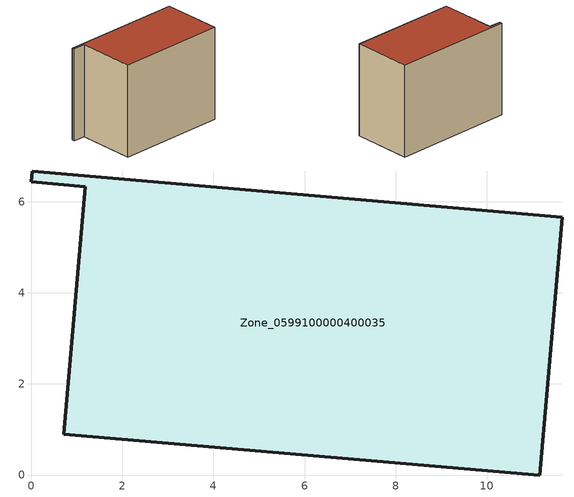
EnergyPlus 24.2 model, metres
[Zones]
Zone_0599100000400035
 floor ground (C_G): 0.02,6.68 11.66,5.66 11.17,0 0.71,0.9 1.19,6.33 0,6.44 z0
 wall outside (C_F): 11.66,5.66 0.02,6.68 0,6.44 1.19,6.33 0.71,0.9 11.17,0 11.66,5.66 z0:8.95
 roof outside (C_R): 11.17,0 11.66,5.66 0.02,6.68 0,6.44 1.19,6.33 0.71,0.9 z8.95
[BUILDING]
Pand.0599100000400035: North Axis=0; Terrain=City; Loads Convergence Tolerance Value=0.04; Temperature Convergence Tolerance Value=0.4; Solar Distribution=FullExterior; Maximum Number of Warmup Days=25; Minimum Number of Warmup Days=1
[Site:Location]
Rotterdam.The.Hague.AP_ZH_NLD Design_Conditions: Latitude=51.96; Longitude=4.45; Time Zone=1; Elevation=-4.5
[SITE:GROUNDTEMPERATURE:BUILDINGSURFACE]
18, 18, 18, 18, 18, 18, 18, 18, 18, 18, 18, 18
[MATERIAL] Thermal Absorptance=0.9; Solar Absorptance=0.7; Visible Absorptance=0.7
Name | Roughness | Thickness | Conductivity | Density | Specific Heat
G.TI.2006-2014 | MediumSmooth | 0.15 | 0.06 | 540 | 1210
F.TI.2006-2014 | Rough | 0.3 | 0.12 | 1920 | 840
R.TI.2006-2014 | MediumRough | 0.2 | 0.08 | 1500 | 1000
[CONSTRUCTION]
C_G: G.TI.2006-2014
C_F: F.TI.2006-2014
C_R: R.TI.2006-2014
[ZONE]
Zone_0599100000400035: Type=1; Multiplier=1; Ceiling Height=Autocalculate; Volume=Autocalculate; Floor Area=autocalculate; Part of Total Floor Area=Yes
[ZONEINFILTRATION:DESIGNFLOWRATE]
Infil_Zone_0599100000400035: Zone or ZoneList or Space or SpaceList=Zone_0599100000400035; Schedule=AlwaysOn; Design Flow Rate Calculation Method=Flow/Area; Flow Rate per Floor Area=0.0015; Constant Term Coefficient=1; Temperature Term Coefficient=0; Velocity Term Coefficient=0; Velocity Squared Term Coefficient=0
[HVACTEMPLATE:ZONE:IDEALLOADSAIRSYSTEM]
Zone_0599100000400035: Maximum Heating Supply Air Temperature=50; Minimum Cooling Supply Air Temperature=13; Maximum Heating Supply Air Humidity Ratio=0.0156; Minimum Cooling Supply Air Humidity Ratio=0.0077; Heating Limit=NoLimit; Cooling Limit=NoLimit; Dehumidification Control Type=ConstantSensibleHeatRatio; Cooling Sensible Heat Ratio=0.7; Dehumidification Setpoint=60; Humidification Control Type=None; Humidification Setpoint=30; Outdoor Air Method=None; Outdoor Air Flow Rate per Person=0.00944; Outdoor Air Flow Rate per Zone Floor Area=0; Outdoor Air Flow Rate per Zone=0; Demand Controlled Ventilation Type=None; Outdoor Air Economizer Type=NoEconomizer; Heat Recovery Type=None; Sensible Heat Recovery Effectiveness=0.7; Latent Heat Recovery Effectiveness=0.65
[ZONECONTROL:THERMOSTAT]
ThermostatControl_Zone_0599100000400035: Zone or ZoneList=Zone_0599100000400035; Control Type Schedule=DualSetpointControlType; Control 1=Thermostat_Zone_0599100000400035; Temperature Difference Between Cutout And Setpoint=0
[THERMOSTATSETPOINT:DUALSETPOINT]
Thermostat_Zone_0599100000400035: Heating Setpoint Temperature Schedule=HeatingSetpoint_Zone_0599100000400035; Cooling Setpoint Temperature Schedule=CoolingSetpoint_Zone_0599100000400035
[SCHEDULE:COMPACT]
HeatingSetpoint_Zone_0599100000400035: Through: 12/31, For: AllDays, Until: 24:00, 21
CoolingSetpoint_Zone_0599100000400035: Through: 12/31, For: AllDays, Until: 24:00, 24
DualSetpointControlType: Through: 12/31, For: AllDays, Until: 24:00, 4
AlwaysOn: Through: 12/31, For: AllDays, Until: 24:00, 1
